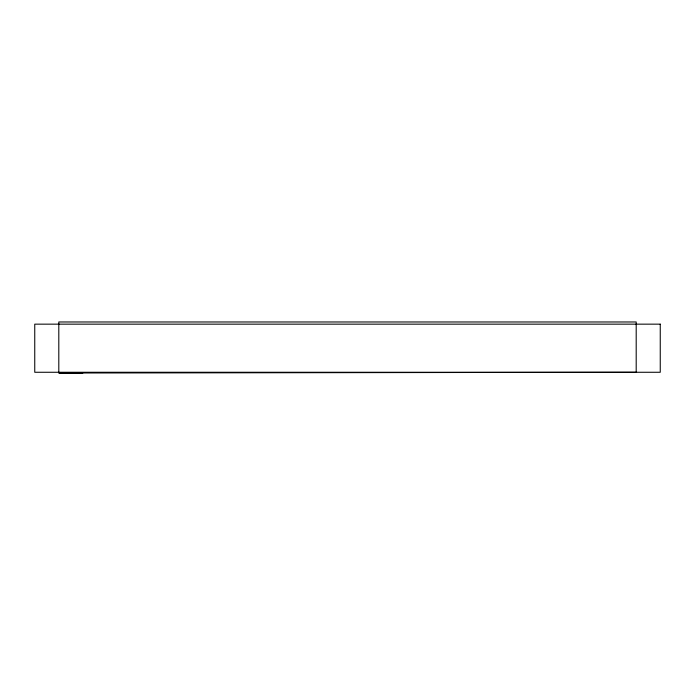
<?xml version="1.0" encoding="UTF-8"?>
<svg xmlns="http://www.w3.org/2000/svg" width="695" height="695" viewBox="0 0 695 695"><rect width="100%" height="100%" fill="white"/><g stroke="black" fill="none" stroke-linecap="round" stroke-linejoin="round"><path stroke-width="1.04" d="M82.861 373.024L58.806 373.024L636.194 372.268L636.194 321.976L58.806 321.976L58.806 372.268M660.25 324.157L34.75 324.157L34.75 372.268L660.25 372.268L660.25 324.157"/></g></svg>
